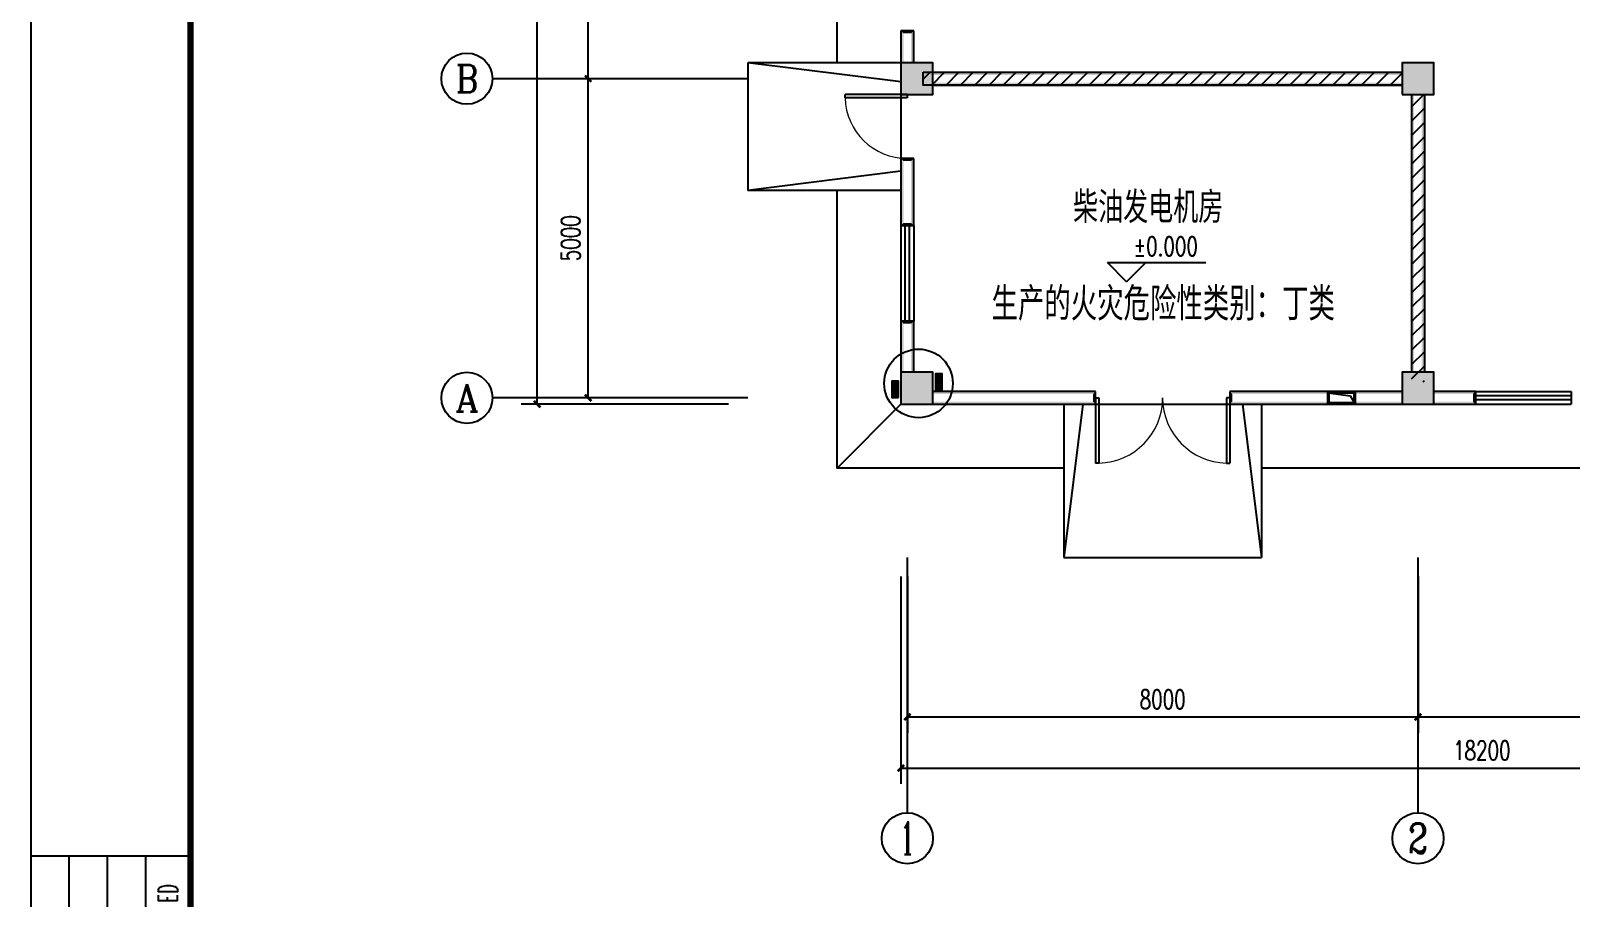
# Model space of a CAD drawing. Extents: x 5211311 to 5622788, y -441754 to -251897.
# Drawn here: x 5423013 to 5447145, y -406172 to -392583 of the extents above; entities that cross this region are included whole.
import ezdxf
from ezdxf.enums import TextEntityAlignment as Align

# ---------------------------------------------------------------- set-up
doc = ezdxf.new("R2010")
doc.units = 0
doc.header["$LTSCALE"] = 1000
doc.header["$MEASUREMENT"] = 0
doc.layers.get('0').update_dxf_attribs({"linetype": 'CONTINUOUS'})
doc.layers.get('Defpoints').update_dxf_attribs({"linetype": 'CONTINUOUS'})
for name, color, linetype in [('AXIS_TEXT', 7, 'CONTINUOUS'), ('PUB_HATCH', 8, 'CONTINUOUS'), ('PUB_TITLE', 4, 'CONTINUOUS'), ('SIG_TEXT', 7, 'CONTINUOUS'), ('建筑底图', 251, 'CONTINUOUS')]:
    doc.layers.add(name, color=color, linetype=linetype)
doc.styles.add('_HZTXT', font='txt.shx', dxfattribs={"width": 0.8, "bigfont": 'HZTXT.shx'})
doc.styles.add('_TCH_AXIS', font='COMPLEX', dxfattribs={"bigfont": 'GBCBIG'})
doc.styles.add('_TCH_DIM', font='SIMPLEX', dxfattribs={"bigfont": 'GBCBIG'})
doc.styles.add('_TCH_DIM_T3', font='SIMPLEX', dxfattribs={"width": 0.705882, "bigfont": 'GBCBIG'})
doc.styles.add('COMPLEX', font='COMPLEX')
doc.dimstyles.new('_TCH_ARCH&&100', dxfattribs={"dimtxt": 297.5, "dimasz": 100, "dimexe": 250, "dimexo": 300, "dimgap": 126.25, "dimtad": 1, "dimdec": 0, "dimzin": 0, "dimdsep": 46, "dimtxsty": '_TCH_DIM_T3', "dimblk": 'ARCHTICK', "dimcen": 0.09, "dimclrt": 7, "dimazin": 2, "dimtfac": 1, "dimtdec": 0, "dimtix": 1, "dimtmove": 2, "dimatfit": 3, "dimfxl": 0, "dimtolj": 1, "dimtzin": 0, "dimarcsym": 0})

# ---------------------------------------------------------------- blocks, each defined once
blk = doc.blocks.new('A$C04D97144')
for p, q in [((6, 0), (6, 180)), ((12, 0), (12, 180)), ((18, 0), (18, 180))]:
    blk.add_line(p, q)
blk.add_lwpolyline([(0, 180), (0, 0), (25, 0), (25, 180)], close=True)
for points in [[(22.97, 174.41), (20.03, 174.41), (20.03, 174.9), (20.17, 175.1), (20.47, 175.24), (20.72, 175.32), (21.18, 175.38), (21.87, 175.38), (22.28, 175.32), (22.58, 175.24), (22.83, 175.1), (22.97, 174.9), (22.97, 174.41), (22.97, 174.41)], [(22.97, 173), (20.03, 173), (20.03, 173.91)], [(22.97, 173), (22.97, 173.91)], [(21.43, 173), (21.43, 173.56)]]:
    blk.add_lwpolyline(points)
blk = doc.blocks.new('A$C1BD43FEB')
blk.add_blockref('A$C04D97144', (0, 0))
blk = doc.blocks.new('GXED01100007000C')
blk.add_blockref('A$C1BD43FEB', (-25, 0))
blk = doc.blocks.new('$TCHSYS$WIN2D')
for p, q in [((-0.5, 0.5), (0.5, 0.5)), ((-0.5, 0.5), (-0.5, -0.5)), ((0.5, 0.5), (0.5, -0.5)), ((0.5, 0.167), (-0.5, 0.167)), ((0.5, -0.167), (-0.5, -0.167)), ((-0.5, -0.5), (0.5, -0.5))]:
    blk.add_line(p, q)
blk = doc.blocks.new('$DorLib2D$00000002')
for p, q in [((-0.5, 0), (-0.5, 0.4875)), ((-0.475, 0.4875), (-0.5, 0.4875)), ((-0.475, 0), (-0.475, 0.4875)), ((0.475, 0), (0.475, 0.4875)), ((0.475, 0.4875), (0.5, 0.4875)), ((0.5, 0), (0.5, 0.4875)), ((-0.5, 0), (-0.475, 0)), ((0.5, 0), (0.475, 0))]:
    blk.add_line(p, q)
at = {"lineweight": 13}
for centre, start, end in [((-0.4875, 0), 0, 88.53072), ((0.4875, 0), 91.46928, 180)]:
    blk.add_arc(centre, 0.4875, start, end, dxfattribs=at)
blk = doc.blocks.new('$DorLib2D$00000001')
for p, q in [((0.45, 0.975), (0.5, 0.975)), ((0.45, 0), (0.45, 0.975)), ((0.5, 0), (0.5, 0.975)), ((0.5, 0), (0.45, 0))]:
    blk.add_line(p, q)
at = {"lineweight": 13}
blk.add_arc((0.475, 0), 0.975, 91.4693, 180, dxfattribs=at)
blk = doc.blocks.new('_FZH')
blk.add_lwpolyline([(-0.5, -0.5), (0.5, -0.5), (0.5, 0.5), (-0.5, 0.5)], close=True)
at = {"layer": 'PUB_HATCH'}
blk.add_solid([(-0.5, -0.5), (0.5, -0.5), (-0.5, 0.5), (0.5, 0.5)], dxfattribs=at)
blk = doc.blocks.new('_ArchTick')
at = {"color": 0, "linetype": 'ByBlock', "const_width": 0.4}
blk.add_lwpolyline([(-0.5, -0.5), (0.5, 0.5)], dxfattribs=at)
blk = doc.blocks.new('*D56')
at = {"layer": 'Defpoints', "color": 0, "transparency": 16777216}
for p in [(5431745, -393333), (5434245, -393333), (5434245, -398333)]:
    blk.add_point(p, dxfattribs=at)
at = {"layer": '建筑底图', "color": 0, "lineweight": -2, "transparency": 16777216}
for p, q in [((5433945, -393333), (5431495, -393333)), ((5431745, -398333), (5431745, -393333)), ((5433945, -398333), (5431495, -398333))]:
    blk.add_line(p, q, dxfattribs=at)
at = {"layer": '建筑底图', "color": 0, "lineweight": -2, "transparency": 16777216, "xscale": 100, "yscale": 100, "zscale": 100}
for p, rotation in [((5431745, -393333), 90), ((5431745, -398333), 270)]:
    blk.add_blockref('_ArchTick', p, dxfattribs=dict(at, rotation=rotation))
at = {"layer": '建筑底图', "color": 7, "transparency": 16777216, "insert": (5431470, -395833), "char_height": 297.5, "attachment_point": 5, "rotation": 90, "style": '_TCH_DIM_T3'}
blk.add_mtext('\\A1;5000', dxfattribs=at)
blk = doc.blocks.new('*D57')
at = {"layer": 'Defpoints', "color": 0, "transparency": 16777216}
for p in [(5431745, -385333), (5434245, -385333), (5434245, -393333)]:
    blk.add_point(p, dxfattribs=at)
at = {"layer": '建筑底图', "color": 0, "lineweight": -2, "transparency": 16777216}
for p, q in [((5433945, -385333), (5431495, -385333)), ((5431745, -393333), (5431745, -385333)), ((5433945, -393333), (5431495, -393333))]:
    blk.add_line(p, q, dxfattribs=at)
at = {"layer": '建筑底图', "color": 0, "lineweight": -2, "transparency": 16777216, "xscale": 100, "yscale": 100, "zscale": 100}
for p, rotation in [((5431745, -385333), 90), ((5431745, -393333), 270)]:
    blk.add_blockref('_ArchTick', p, dxfattribs=dict(at, rotation=rotation))
at = {"layer": '建筑底图', "color": 7, "transparency": 16777216, "insert": (5431470, -389333), "char_height": 297.5, "attachment_point": 5, "rotation": 90, "style": '_TCH_DIM_T3'}
blk.add_mtext('\\A1;8000', dxfattribs=at)
blk = doc.blocks.new('*D59')
at = {"layer": 'Defpoints', "color": 0, "transparency": 16777216}
for p in [(5430945, -376233), (5434245, -376233), (5434245, -398433)]:
    blk.add_point(p, dxfattribs=at)
at = {"layer": '建筑底图', "color": 0, "lineweight": -2, "transparency": 16777216}
for p, q in [((5433945, -376233), (5430695, -376233)), ((5430945, -398433), (5430945, -376233)), ((5433945, -398433), (5430695, -398433))]:
    blk.add_line(p, q, dxfattribs=at)
at = {"layer": '建筑底图', "color": 0, "lineweight": -2, "transparency": 16777216, "xscale": 100, "yscale": 100, "zscale": 100}
for p, rotation in [((5430945, -376233), 90), ((5430945, -398433), 270)]:
    blk.add_blockref('_ArchTick', p, dxfattribs=dict(at, rotation=rotation))
at = {"layer": '建筑底图', "color": 7, "transparency": 16777216, "insert": (5430670, -387333), "char_height": 297.5, "attachment_point": 5, "rotation": 90, "style": '_TCH_DIM_T3'}
blk.add_mtext('\\A1;22200', dxfattribs=at)
blk = doc.blocks.new('_AXISO')
blk.add_circle((0, 0), 0.5)
at = {"layer": 'AXIS_TEXT', "style": 'COMPLEX', "width": 1.041667}
blk.add_attdef('A', text='', height=0.56, dxfattribs=at).set_placement((-0.25, -0.28), (0.25, -0.28), align=Align.FIT)
blk = doc.blocks.new('*D65')
at = {"layer": 'Defpoints', "color": 0, "transparency": 16777216}
for p in [(5436745, -400833), (5444745, -400833), (5444745, -403333)]:
    blk.add_point(p, dxfattribs=at)
at = {"layer": '建筑底图', "color": 0, "lineweight": -2, "transparency": 16777216}
for p, q in [((5436745, -401133), (5436745, -403583)), ((5444745, -401133), (5444745, -403583)), ((5436745, -403333), (5444745, -403333))]:
    blk.add_line(p, q, dxfattribs=at)
at = {"layer": '建筑底图', "color": 0, "lineweight": -2, "transparency": 16777216, "xscale": 100, "yscale": 100, "zscale": 100, "rotation": 180}
blk.add_blockref('_ArchTick', (5436745, -403333), dxfattribs=at)
at = {"layer": '建筑底图', "color": 0, "lineweight": -2, "transparency": 16777216, "xscale": 100, "yscale": 100, "zscale": 100}
blk.add_blockref('_ArchTick', (5444745, -403333), dxfattribs=at)
at = {"layer": '建筑底图', "color": 7, "transparency": 16777216, "insert": (5440745, -403058), "char_height": 297.5, "attachment_point": 5, "style": '_TCH_DIM_T3'}
blk.add_mtext('\\A1;8000', dxfattribs=at)
blk = doc.blocks.new('*D66')
at = {"layer": 'Defpoints', "color": 0, "transparency": 16777216}
for p in [(5444745, -400833), (5454745, -400833), (5454745, -403333)]:
    blk.add_point(p, dxfattribs=at)
at = {"layer": '建筑底图', "color": 0, "lineweight": -2, "transparency": 16777216}
for p, q in [((5444745, -401133), (5444745, -403583)), ((5454745, -401133), (5454745, -403583)), ((5444745, -403333), (5454745, -403333))]:
    blk.add_line(p, q, dxfattribs=at)
at = {"layer": '建筑底图', "color": 0, "lineweight": -2, "transparency": 16777216, "xscale": 100, "yscale": 100, "zscale": 100, "rotation": 180}
blk.add_blockref('_ArchTick', (5444745, -403333), dxfattribs=at)
at = {"layer": '建筑底图', "color": 0, "lineweight": -2, "transparency": 16777216, "xscale": 100, "yscale": 100, "zscale": 100}
blk.add_blockref('_ArchTick', (5454745, -403333), dxfattribs=at)
at = {"layer": '建筑底图', "color": 7, "transparency": 16777216, "insert": (5449745, -403058), "char_height": 297.5, "attachment_point": 5, "style": '_TCH_DIM_T3'}
blk.add_mtext('\\A1;10000', dxfattribs=at)
blk = doc.blocks.new('*D67')
at = {"layer": 'Defpoints', "color": 0, "transparency": 16777216}
for p in [(5436645, -400833), (5454845, -400833), (5454845, -404133)]:
    blk.add_point(p, dxfattribs=at)
at = {"layer": '建筑底图', "color": 0, "lineweight": -2, "transparency": 16777216}
for p, q in [((5436645, -401133), (5436645, -404383)), ((5454845, -401133), (5454845, -404383)), ((5436645, -404133), (5454845, -404133))]:
    blk.add_line(p, q, dxfattribs=at)
at = {"layer": '建筑底图', "color": 0, "lineweight": -2, "transparency": 16777216, "xscale": 100, "yscale": 100, "zscale": 100, "rotation": 180}
blk.add_blockref('_ArchTick', (5436645, -404133), dxfattribs=at)
at = {"layer": '建筑底图', "color": 0, "lineweight": -2, "transparency": 16777216, "xscale": 100, "yscale": 100, "zscale": 100}
blk.add_blockref('_ArchTick', (5454845, -404133), dxfattribs=at)
at = {"layer": '建筑底图', "color": 7, "transparency": 16777216, "insert": (5445745, -403858), "char_height": 297.5, "attachment_point": 5, "style": '_TCH_DIM_T3'}
blk.add_mtext('\\A1;18200', dxfattribs=at)

msp = doc.modelspace()

# ---------------------------------------------------------------- hatches: boundary and pattern name
at = {"layer": 'SIG_TEXT'}
h = msp.add_hatch(dxfattribs=at)
h.set_pattern_fill('ANSI31', color=256, scale=10, angle=90, style=0)
h.set_pattern_definition([(135, (4858314.834, -4735889), (-11.22532015, -11.22532015), [])])
h.paths.add_polyline_path([(5436606.4, -398328), (5436606.4, -398070.5), (5436501.7, -398070.5), (5436501.7, -398328)])
h = msp.add_hatch(dxfattribs=at)
h.set_pattern_fill('ANSI31', color=256, scale=10, angle=90, style=0)
h.set_pattern_definition([(135, (4857629.873, -4735778.022), (-11.22532015, -11.22532015), [])])
h.paths.add_polyline_path([(5437291.4, -398217), (5437291.4, -397959.5), (5437186.7, -397959.5), (5437186.7, -398217)])
at = {"layer": '建筑底图'}
for points in [[(5436844.8, -392583), (5436644.8, -392583), (5436684.8, -392623), (5436804.8, -392623)], [(5436644.8, -393083), (5436684.8, -393083), (5436684.8, -392623), (5436644.8, -392583)], [(5436804.8, -393083), (5436844.8, -393083), (5436844.8, -392583), (5436804.8, -392623)], [(5437144.8, -393083), (5436644.8, -393083), (5436684.8, -393123), (5437104.8, -393123)], [(5436644.8, -393083), (5436644.8, -393583), (5436684.8, -393543), (5436684.8, -393123)], [(5437144.8, -393583), (5437144.8, -393083), (5437104.8, -393123), (5437104.8, -393543)], [(5444994.8, -393083), (5444494.8, -393083), (5444534.8, -393123), (5444954.8, -393123)], [(5444494.8, -393083), (5444494.8, -393583), (5444534.8, -393543), (5444534.8, -393123)], [(5444994.8, -393583), (5444994.8, -393083), (5444954.8, -393123), (5444954.8, -393543)], [(5444494.8, -393273), (5444494.8, -393233), (5437144.8, -393233), (5437144.8, -393273)], [(5436644.8, -393583), (5437144.8, -393583), (5437104.8, -393543), (5436684.8, -393543)], [(5444494.8, -393433), (5444494.8, -393393), (5437144.8, -393393), (5437144.8, -393433)], [(5444494.8, -393583), (5444994.8, -393583), (5444954.8, -393543), (5444534.8, -393543)], [(5444644.8, -397933), (5444684.8, -397933), (5444684.8, -393583), (5444644.8, -393583)], [(5444804.8, -397933), (5444844.8, -397933), (5444844.8, -393583), (5444804.8, -393583)], [(5436644.8, -394583), (5436644.8, -395633), (5436684.8, -395593), (5436684.8, -394623)], [(5436844.8, -394583), (5436644.8, -394583), (5436684.8, -394623), (5436804.8, -394623)], [(5436844.8, -395633), (5436844.8, -394583), (5436804.8, -394623), (5436804.8, -395593)], [(5436644.8, -395633), (5436844.8, -395633), (5436804.8, -395593), (5436684.8, -395593)], [(5436844.8, -397133), (5436644.8, -397133), (5436684.8, -397173), (5436804.8, -397173)], [(5436644.8, -397933), (5436684.8, -397933), (5436684.8, -397173), (5436644.8, -397133)], [(5436804.8, -397933), (5436844.8, -397933), (5436844.8, -397133), (5436804.8, -397173)], [(5437144.8, -397933), (5436644.8, -397933), (5436684.8, -397973), (5437104.8, -397973)], [(5436644.8, -397933), (5436644.8, -398433), (5436684.8, -398393), (5436684.8, -397973)], [(5437144.8, -398433), (5437144.8, -397933), (5437104.8, -397973), (5437104.8, -398393)], [(5444994.8, -397933), (5444494.8, -397933), (5444534.8, -397973), (5444954.8, -397973)], [(5444494.8, -397933), (5444494.8, -398433), (5444534.8, -398393), (5444534.8, -397973)], [(5444994.8, -398433), (5444994.8, -397933), (5444954.8, -397973), (5444954.8, -398393)], [(5436644.8, -398433), (5437144.8, -398433), (5437104.8, -398393), (5436684.8, -398393)], [(5437144.8, -398233), (5437144.8, -398273), (5439654.8, -398273), (5439694.8, -398233)], [(5437144.8, -398393), (5437144.8, -398433), (5439694.8, -398433), (5439654.8, -398393)], [(5439694.8, -398433), (5439694.8, -398233), (5439654.8, -398273), (5439654.8, -398393)], [(5444494.8, -398273), (5444494.8, -398233), (5441794.8, -398233), (5441834.8, -398273)], [(5441794.8, -398233), (5441794.8, -398433), (5441834.8, -398393), (5441834.8, -398273)], [(5444494.8, -398433), (5444494.8, -398393), (5441834.8, -398393), (5441794.8, -398433)], [(5444494.8, -398433), (5444994.8, -398433), (5444954.8, -398393), (5444534.8, -398393)], [(5444994.8, -398233), (5444994.8, -398273), (5445604.8, -398273), (5445644.8, -398233)], [(5444994.8, -398393), (5444994.8, -398433), (5445644.8, -398433), (5445604.8, -398393)], [(5445644.8, -398433), (5445644.8, -398233), (5445604.8, -398273), (5445604.8, -398393)]]:
    msp.add_hatch(color=256, dxfattribs=at).paths.add_polyline_path(points)
h = msp.add_hatch(dxfattribs=at)
h.set_pattern_fill('ANSI31', color=256, scale=100)
h.set_pattern_definition([(45, (-5333192.6, 232866.74), (-112.2532015, 112.2532015), [])])
h.paths.add_polyline_path([(5436994.8, -393233), (5436994.8, -393433), (5444494.8, -393433), (5444494.8, -393233)])
h.paths.add_polyline_path([(5444644.8, -398083), (5444844.8, -398083), (5444844.8, -393583), (5444644.8, -393583)], flags=16)

# ---------------------------------------------------------------- linework, layer by layer
at = {"layer": 'PUB_TITLE', "color": 4}
msp.add_lwpolyline([(5423013.1, -424514), (5507113.1, -424514), (5507113.1, -365114), (5423013.1, -365114)], close=True, dxfattribs=at)
at = {"layer": 'PUB_TITLE', "color": 4, "const_width": 100}
msp.add_lwpolyline([(5425513.1, -423514), (5506113.1, -423514), (5506113.1, -366114), (5425513.1, -366114)], close=True, dxfattribs=at)
at = {"layer": 'SIG_TEXT', "ltscale": 5}
for points in [[(5436606.4, -398328), (5436606.4, -398070.5), (5436501.7, -398070.5), (5436501.7, -398328)], [(5437291.4, -398217), (5437291.4, -397959.5), (5437186.7, -397959.5), (5437186.7, -398217)]]:
    msp.add_lwpolyline(points, close=True, dxfattribs=at)
msp.add_circle((5436920.7, -398107.2), 536.8, dxfattribs=at)
at = {"layer": '建筑底图'}
for p, q in [((5436844.8, -392583), (5436644.8, -392583)), ((5436644.8, -392583), (5436644.8, -393083)), ((5436844.8, -393083), (5436844.8, -392583)), ((5434244.8, -393083), (5434244.8, -395083)), ((5436644.8, -393383), (5434244.8, -393083)), ((5436644.8, -393083), (5434244.8, -393083)), ((5434244.8, -393333), (5430244.8, -393333)), ((5437144.8, -393233), (5444494.8, -393233)), ((5436644.8, -393583), (5436644.8, -394583)), ((5437144.8, -393433), (5444494.8, -393433)), ((5444644.8, -393583), (5444644.8, -397933)), ((5444844.8, -393583), (5444844.8, -397933)), ((5436644.8, -394783), (5434244.8, -395083)), ((5436644.8, -394583), (5436644.8, -395633)), ((5436844.8, -394583), (5436644.8, -394583)), ((5436844.8, -395633), (5436844.8, -394583)), ((5436644.8, -395083), (5434244.8, -395083)), ((5436644.8, -395633), (5436844.8, -395633)), ((5440178.6, -396514.1), (5439878.6, -396214.1)), ((5439878.6, -396214.1), (5441418.8, -396214.1)), ((5440178.6, -396514.1), (5440478.6, -396214.1)), ((5436844.8, -397133), (5436644.8, -397133)), ((5436644.8, -397133), (5436644.8, -397933)), ((5436844.8, -397933), (5436844.8, -397133)), ((5434244.8, -398333), (5430244.8, -398333)), ((5439694.8, -398233), (5437144.8, -398233)), ((5439694.8, -398433), (5439694.8, -398233)), ((5444494.8, -398233), (5441794.8, -398233)), ((5441794.8, -398233), (5441794.8, -398433)), ((5445644.8, -398233), (5444994.8, -398233)), ((5445644.8, -398433), (5445644.8, -398233)), ((5436644.8, -398433), (5435644.8, -399433)), ((5437144.8, -398433), (5439694.8, -398433)), ((5439494.8, -398433), (5439194.8, -400833)), ((5439194.8, -398433), (5439194.8, -400833)), ((5439694.8, -398433), (5441794.8, -398433)), ((5441794.8, -398433), (5444494.8, -398433)), ((5441994.8, -398433), (5442294.8, -400833)), ((5442294.8, -398433), (5442294.8, -400833)), ((5444994.8, -398433), (5445644.8, -398433)), ((5436744.8, -400833), (5436744.8, -404833)), ((5439194.8, -400833), (5442294.8, -400833)), ((5444744.8, -400833), (5444744.8, -404833))]:
    msp.add_line(p, q, dxfattribs=at)
for points in [[(5435644.8, -393083), (5435644.8, -390883)], [(5439194.8, -399433), (5435644.8, -399433), (5435644.8, -395083)], [(5443324.8, -398433), (5443764.8, -398433), (5443764.8, -398233), (5443324.8, -398233), (5443324.8, -398433)], [(5443344.8, -398253), (5443683, -398299.4), (5443744.8, -398413)], [(5448194.8, -399433), (5442294.8, -399433)]]:
    msp.add_lwpolyline(points, dxfattribs=at)
msp.add_lwpolyline([(5436994.8, -393233), (5444494.8, -393233), (5444494.8, -393433), (5436994.8, -393433)], close=True, dxfattribs=at)
at = {"layer": '建筑底图', "const_width": 40}
msp.add_lwpolyline([(5443344.8, -398413), (5443744.8, -398413), (5443744.8, -398253), (5443344.8, -398253)], close=True, dxfattribs=at)

# ---------------------------------------------------------------- block references
at = {"color": 0, "xscale": 100, "yscale": 100, "zscale": 100}
msp.add_blockref('GXED01100007000C', (5425513.1, -423514), dxfattribs=at)
at = {"layer": '建筑底图'}
ref = msp.add_blockref('_AXISO', (5429844.8, -393333), dxfattribs=dict(at, xscale=800, yscale=800, zscale=800))
ref.add_attrib('A', 'B', dxfattribs={"layer": 'AXIS_TEXT', "color": 0, "height": 435.3, "style": '_TCH_AXIS'}).set_placement((5429668.7, -393550.6), (5430021, -393550.6), align=Align.FIT)
for name, p, xscale, yscale, zscale in [('_FZH', (5436894.8, -393333), 500, 500, 500), ('_FZH', (5444744.8, -393333), 500, 500, 500), ('_FZH', (5436894.8, -398183), 500, 500, 500), ('_FZH', (5444744.8, -398183), 500, 500, 500), ('$DorLib2D$00000002', (5440744.8, -398333), -2100, -2100, -2100), ('$TCHSYS$WIN2D', (5446394.8, -398333), 1500, 200, 1500)]:
    msp.add_blockref(name, p, dxfattribs=dict(at, xscale=xscale, yscale=yscale, zscale=zscale))
at = {"layer": '建筑底图', "rotation": 270.0000000000213}
for name, p, xscale, yscale, zscale in [('$DorLib2D$00000001', (5436744.8, -394083), -1000, -1000, -1000), ('$TCHSYS$WIN2D', (5436744.8, -396383), 1500, 200, 1500)]:
    msp.add_blockref(name, p, dxfattribs=dict(at, xscale=xscale, yscale=yscale, zscale=zscale))
at = {"layer": '建筑底图'}
ref = msp.add_blockref('_AXISO', (5429844.8, -398333), dxfattribs=dict(at, xscale=800, yscale=800, zscale=800))
ref.add_attrib('A', 'A', dxfattribs={"layer": 'AXIS_TEXT', "color": 0, "height": 425.2, "style": '_TCH_AXIS'}).set_placement((5429662.6, -398545.6), (5430027.1, -398545.6), align=Align.FIT)
ref = msp.add_blockref('_AXISO', (5436744.8, -405233), dxfattribs=dict(at, xscale=800, yscale=800, zscale=800))
ref.add_attrib('A', '1', dxfattribs={"layer": 'AXIS_TEXT', "color": 0, "height": 514.7, "style": '_TCH_AXIS'}).set_placement((5436634.5, -405490.3), (5436855.1, -405490.3), align=Align.FIT)
ref = msp.add_blockref('_AXISO', (5444744.8, -405233), dxfattribs=dict(at, xscale=800, yscale=800, zscale=800))
ref.add_attrib('A', '2', dxfattribs={"layer": 'AXIS_TEXT', "color": 0, "height": 465.9, "style": '_TCH_AXIS'}).set_placement((5444589.5, -405466), (5444900.2, -405466), align=Align.FIT)

# ---------------------------------------------------------------- texts
for s, height, style, width, p in [('柴油发电机房', 490.23, '_HZTXT', 0.8, (5439341.5, -395594.6)), ('%%P0.000', 297.5, '_TCH_DIM', 0.705882, (5440288.8, -396109.1)), ('生产的火灾危险性类别：丁类', 517.241, '_HZTXT', 0.8, (5438063.5, -397122.1))]:
    msp.add_text(s, height=height, dxfattribs=dict(at, style=style, width=width)).set_placement(p)

# ---------------------------------------------------------------- dimensions: what is measured, and where the dimension line sits
for p1, p2, distance, picture, middle in [((5434244.8, -398433), (5434244.8, -376233), 3300, '*D59', (5430669.8, -387333)), ((5434244.8, -393333), (5434244.8, -385333), 2500, '*D57', (5431469.8, -389333)), ((5434244.8, -398333), (5434244.8, -393333), 2500, '*D56', (5431469.8, -395833)), ((5436644.8, -400833), (5454844.8, -400833), -3300, '*D67', (5445744.8, -403858)), ((5436744.8, -400833), (5444744.8, -400833), -2500, '*D65', (5440744.8, -403058)), ((5444744.8, -400833), (5454744.8, -400833), -2500, '*D66', (5449744.8, -403058))]:
    dim = msp.add_aligned_dim(p1=p1, p2=p2, distance=distance, dimstyle='_TCH_ARCH&&100', dxfattribs=at)
    dim.commit()
    dim.dimension.update_dxf_attribs({"geometry": picture, "text_midpoint": middle})

doc.saveas('drawing.dxf')
